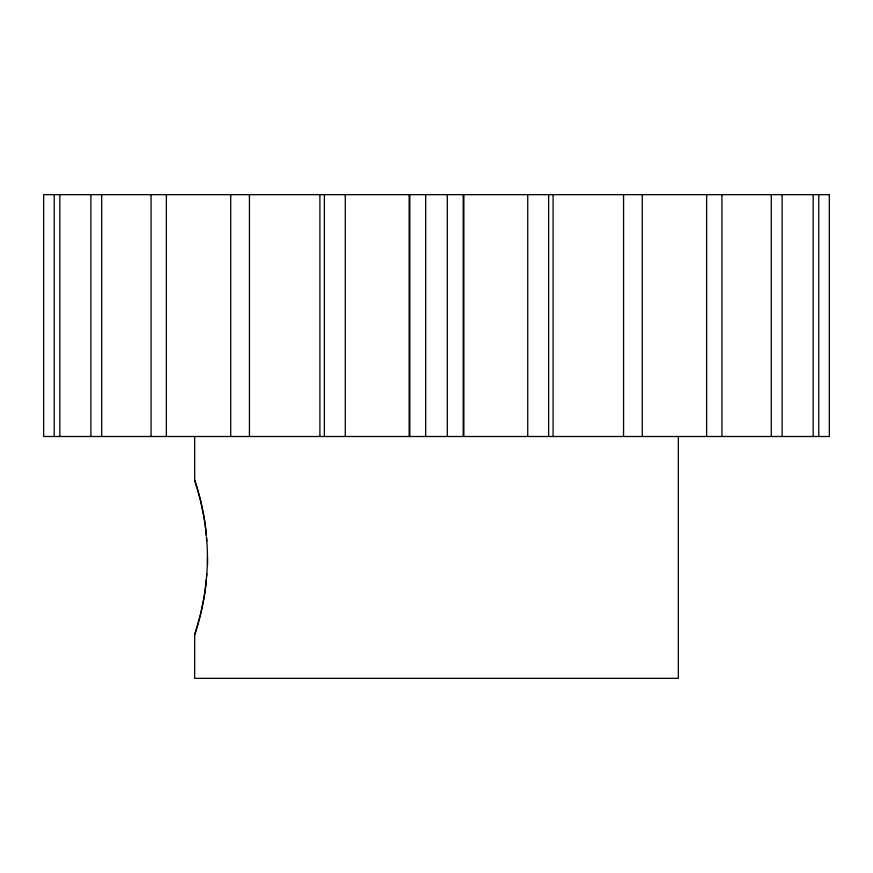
<?xml version="1.0" encoding="UTF-8"?>
<svg xmlns="http://www.w3.org/2000/svg" width="873" height="873" viewBox="0 0 873 873"><rect width="100%" height="100%" fill="white"/><g stroke="black" fill="none" stroke-linecap="round" stroke-linejoin="round"><path stroke-width="1.31" d="M206.814 573.877L206.486 577.413L206.737 574.729A72.983 24.728 -90 0 0 206.737 540.114L206.486 537.462L206.814 540.965M678.343 436.5L678.343 678.343L194.657 678.343L194.657 634.78L199.491 618.302A78.526 17.133 90 0 0 201.849 608.274L203.442 600.559A76.027 21.214 -90 0 0 206.41 578.592M194.657 436.5L194.657 480.074L196.567 486.239A78.668 12.309 90 0 1 198.597 493.169L199.491 496.541A78.526 17.133 -90 0 1 201.849 506.569L203.442 514.284A76.027 21.214 -90 0 1 206.41 536.251M194.723 634.791L195.246 633.045A77.883 7.333 90 0 0 196.567 628.625A78.57 12.287 90 0 0 198.597 621.674L199.339 618.837A78.581 17.144 -90 0 0 201.718 608.928L203.3 601.279A76.104 21.236 -90 0 0 206.334 579.432M194.723 480.063L195.246 481.798M196.567 486.239L199.339 496.006A78.581 17.144 -90 0 1 201.718 505.914L203.3 513.564A76.104 21.236 -90 0 1 206.334 535.411M818.765 194.657L818.765 436.5M813.167 194.657L813.167 436.5M782.121 194.657L782.121 436.5M771.306 194.657L771.306 436.5M721.938 194.657L721.938 436.5M706.639 194.657L706.639 436.5M642.288 194.657L642.288 436.5M623.562 194.657L623.562 436.5M553.1 194.657L553.1 436.5M548.626 194.657L548.626 436.5M527.729 194.657L527.729 436.5M463.858 194.657L463.858 436.5M463.192 194.657L463.192 436.5M447.314 194.657L447.314 436.5M425.686 194.657L425.686 436.5M409.808 194.657L409.808 436.5M409.142 194.657L409.142 436.5M345.272 194.657L345.272 436.5M324.374 194.657L324.374 436.5M319.9 194.657L319.9 436.5M249.438 194.657L249.438 436.5M230.712 194.657L230.712 436.5M166.361 194.657L166.361 436.5M151.062 194.657L151.062 436.5M101.694 194.657L101.694 436.5M90.879 194.657L90.879 436.5M59.833 194.657L59.833 436.5M54.235 194.657L54.235 436.5M195.246 482.234A77.992 7.224 89.7 0 1 196.534 486.948M207.599 564.515A75.689 7.322 89.1 0 1 207.458 557.421M829.35 194.657L43.65 194.657L43.65 436.5L829.35 436.5L829.35 194.657"/></g></svg>
